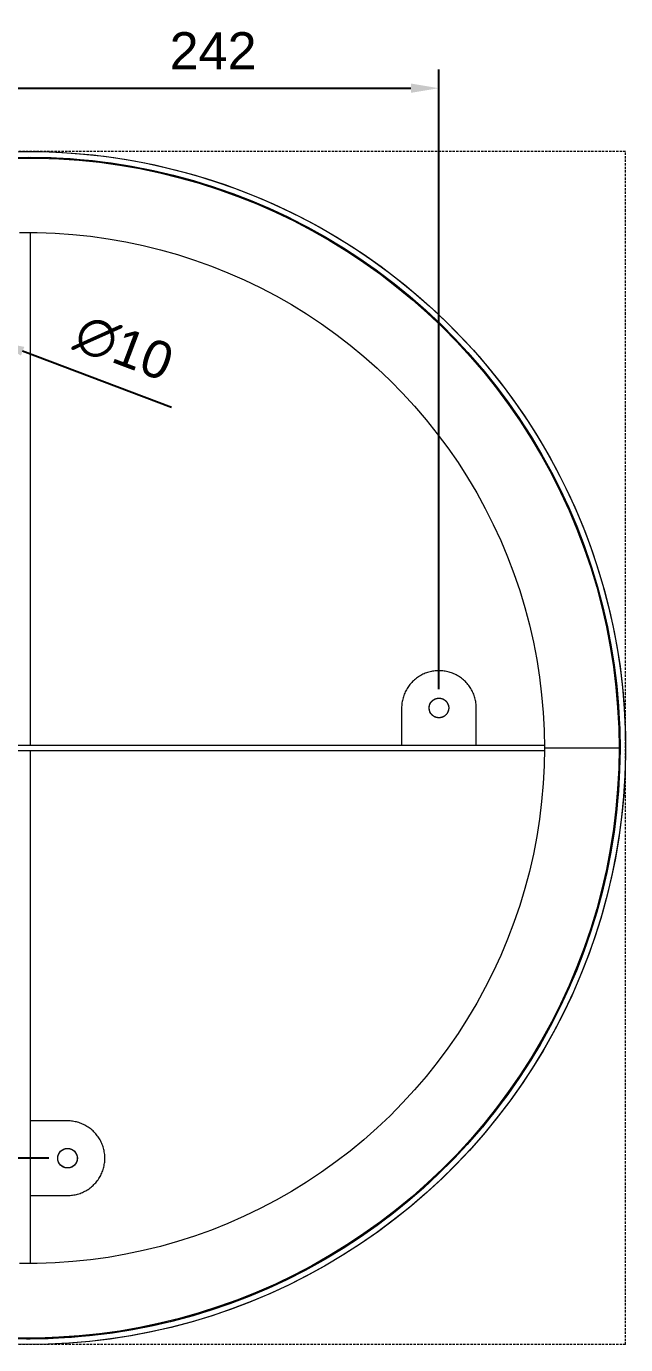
# Model space of a CAD drawing. Header units: millimetres. Extents: x -93 to 2210, y -85 to 1555.
# Drawn here: x 1106 to 1427, y -85 to 622 of the extents above; entities that cross this region are included whole.
import ezdxf

# ---------------------------------------------------------------- set-up
doc = ezdxf.new("R2010")
doc.units = ezdxf.units.MM
doc.linetypes.add('HIDDEN', pattern=[1.905, 1.27, -0.635])
for name, color, linetype, lineweight in [('ZANO_R', 7, 'Continuous', 0), ('ZANO_R_przerywana', 7, 'HIDDEN', 0), ('ZANO_W', 1, 'Continuous', 0)]:
    doc.layers.add(name, color=color, linetype=linetype, lineweight=lineweight)
doc.styles.add('Arial', font='arial.ttf')
doc.styles.get("Standard").update_dxf_attribs({"font": 'ARIALUNI.TTF'})
doc.dimstyles.new('pl i ang', dxfattribs={"dimtxt": 50, "dimasz": 50, "dimexe": 1.25, "dimexo": 0.625, "dimgap": 10, "dimtad": 1, "dimtoh": 1, "dimtxsty": 'Standard', "dimcen": 2.5, "dimclrd": 1, "dimclre": 1, "dimclrt": 1, "dimadec": 0, "dimazin": 0, "dimtfac": 1, "dimtmove": 0, "dimatfit": 3, "dimfxl": 1, "dimarcsym": 1})

# ---------------------------------------------------------------- blocks, each defined once
blk = doc.blocks.new('*D391')
at = {"layer": 'ZANO_W', "color": 1, "lineweight": -2}
for p, q in [((1085.01, 464.73), (1085.01, 598.68)), ((1327.01, 266.24), (1327.01, 598.68)), ((1100.01, 588.68), (1312.01, 588.68))]:
    blk.add_line(p, q, dxfattribs=at)
at = {"layer": 'ZANO_W', "color": 1}
for points in [[(1100.01, 591.18), (1100.01, 586.18), (1085.01, 588.68)], [(1312.01, 586.18), (1312.01, 591.18), (1327.01, 588.68)]]:
    blk.add_solid(points, dxfattribs=at)
at = {"layer": 'ZANO_W', "color": 1, "insert": (1206.01, 608.72), "char_height": 20, "attachment_point": 5, "style": 'Arial'}
blk.add_mtext('242', dxfattribs=at)
blk = doc.blocks.new('*D393')
at = {"layer": 'ZANO_W', "color": 1, "lineweight": -2}
for p, q in [((877.01, 213.24), (733.89, 213.24)), ((743.89, 198.24), (743.89, 29.73)), ((1118.01, 14.73), (733.89, 14.73))]:
    blk.add_line(p, q, dxfattribs=at)
at = {"layer": 'ZANO_W', "color": 1}
for points in [[(746.39, 198.24), (741.39, 198.24), (743.89, 213.24)], [(741.39, 29.73), (746.39, 29.73), (743.89, 14.73)]]:
    blk.add_solid(points, dxfattribs=at)
at = {"layer": 'ZANO_W', "color": 1, "insert": (723.68, 113.98), "char_height": 20, "attachment_point": 5, "rotation": 90, "style": 'Arial'}
blk.add_mtext('199', dxfattribs=at)
blk = doc.blocks.new('*D394')
at = {"layer": 'ZANO_W', "color": 1, "lineweight": -2}
for p, q in [((1066.07, 461.89), (1052.04, 467.19)), ((1080.1, 456.59), (1089.92, 452.88)), ((1183.79, 417.43), (1103.96, 447.58))]:
    blk.add_line(p, q, dxfattribs=at)
at = {"layer": 'ZANO_W', "color": 1}
for points in [[(1065.19, 459.55), (1066.95, 464.23), (1080.1, 456.59)], [(1104.84, 449.92), (1103.07, 445.24), (1089.92, 452.88)]]:
    blk.add_solid(points, dxfattribs=at)
at = {"layer": 'ZANO_W', "color": 1, "insert": (1158.23, 449.29), "char_height": 20, "attachment_point": 5, "rotation": 339.31217, "style": 'Arial'}
blk.add_mtext('∅10', dxfattribs=at)

msp = doc.modelspace()

# ---------------------------------------------------------------- linework, layer by layer
at = {"layer": 'ZANO_R'}
for p, q in [((1096.25, 551.55), (1107.3, 551.73)), ((1097.11, 554.58), (1108.26, 554.73)), ((1097.2, 551.58), (1108.25, 551.73)), ((1103.29, 554.71), (1114.38, 554.65)), ((1105.01, 554.74), (1108.01, 554.74)), ((1107.3, 551.73), (1118.35, 551.53)), ((1108.01, 554.74), (1108.01, 554.73)), ((1108.01, 551.73), (1108.01, 551.23)), ((1108.25, 551.73), (1119.31, 551.49)), ((1108.26, 554.73), (1119.42, 554.49)), ((1114.38, 554.65), (1125.46, 554.2)), ((1119.42, 554.49), (1130.56, 553.86)), ((1125.46, 554.2), (1136.53, 553.37)), ((1130.56, 553.86), (1141.68, 552.85)), ((1136.53, 553.37), (1147.55, 552.15)), ((1141.68, 552.85), (1152.75, 551.45)), ((1147.55, 552.15), (1158.53, 550.56)), ((1101.55, 551.19), (1112.47, 551.19)), ((1112.47, 551.19), (1123.39, 550.81)), ((1118.35, 551.53), (1129.38, 550.94)), ((1119.31, 551.49), (1130.34, 550.87)), ((1123.39, 550.81), (1134.29, 550.05)), ((1129.38, 550.94), (1140.39, 549.97)), ((1130.34, 550.87), (1141.35, 549.87)), ((1134.29, 550.05), (1145.16, 548.93)), ((1140.39, 549.97), (1151.36, 548.62)), ((1141.35, 549.87), (1152.32, 548.48)), ((1145.16, 548.93), (1155.98, 547.42)), ((1151.36, 548.62), (1162.27, 546.88)), ((1152.32, 548.48), (1163.23, 546.71)), ((1152.75, 551.45), (1163.77, 549.66)), ((1155.98, 547.42), (1166.74, 545.54)), ((1158.53, 550.56), (1169.44, 548.58)), ((1162.27, 546.88), (1173.12, 544.76)), ((1163.23, 546.71), (1174.08, 544.56)), ((1163.77, 549.66), (1174.71, 547.49)), ((1166.74, 545.54), (1177.44, 543.3)), ((1169.44, 548.58), (1180.28, 546.23)), ((1173.12, 544.76), (1183.88, 542.27)), ((1174.08, 544.56), (1184.84, 542.03)), ((1174.71, 547.49), (1185.58, 544.94)), ((1180.28, 546.23), (1191.04, 543.5)), ((1185.58, 544.94), (1196.35, 542.01)), ((1177.44, 543.3), (1188.04, 540.68)), ((1183.88, 542.27), (1194.56, 539.4)), ((1184.84, 542.03), (1195.51, 539.13)), ((1188.04, 540.68), (1198.56, 537.7)), ((1191.04, 543.5), (1201.69, 540.41)), ((1194.56, 539.4), (1205.12, 536.17)), ((1195.51, 539.13), (1206.07, 535.86)), ((1196.35, 542.01), (1207.01, 538.71)), ((1198.56, 537.7), (1208.96, 534.36)), ((1201.69, 540.41), (1212.22, 536.94)), ((1207.01, 538.71), (1217.55, 535.03)), ((1205.12, 536.17), (1215.57, 532.56)), ((1206.07, 535.86), (1216.51, 532.22)), ((1208.96, 534.36), (1219.24, 530.67)), ((1212.22, 536.94), (1222.63, 533.11)), ((1215.57, 532.56), (1225.88, 528.6)), ((1216.51, 532.22), (1226.82, 528.22)), ((1217.55, 535.03), (1227.95, 531)), ((1219.24, 530.67), (1229.39, 526.62)), ((1222.63, 533.11), (1232.91, 528.93)), ((1227.95, 531), (1238.21, 526.6)), ((1225.88, 528.6), (1236.05, 524.28)), ((1226.82, 528.22), (1236.98, 523.86)), ((1229.39, 526.62), (1239.39, 522.22)), ((1232.91, 528.93), (1243.03, 524.39)), ((1236.05, 524.28), (1246.07, 519.6)), ((1236.98, 523.86), (1246.98, 519.16)), ((1238.21, 526.6), (1248.31, 521.85)), ((1243.03, 524.39), (1252.98, 519.5)), ((1239.39, 522.22), (1249.23, 517.48)), ((1246.07, 519.6), (1255.91, 514.58)), ((1246.98, 519.16), (1256.81, 514.1)), ((1248.31, 521.85), (1258.23, 516.75)), ((1249.23, 517.48), (1258.91, 512.4)), ((1252.98, 519.5), (1262.77, 514.27)), ((1258.23, 516.75), (1267.97, 511.3)), ((1102.24, 511.19), (1111.78, 511.19)), ((1108.01, 511.23), (1108.01, 236.24)), ((1111.78, 511.19), (1121.32, 510.86)), ((1121.32, 510.86), (1130.84, 510.2)), ((1130.84, 510.2), (1140.34, 509.22)), ((1140.34, 509.22), (1149.79, 507.9)), ((1255.91, 514.58), (1265.57, 509.22)), ((1256.81, 514.1), (1266.47, 508.71)), ((1258.91, 512.4), (1268.4, 506.99)), ((1262.77, 514.27), (1272.36, 508.7)), ((1265.57, 509.22), (1275.05, 503.53)), ((1267.97, 511.3), (1277.52, 505.52)), ((1149.79, 507.9), (1159.19, 506.26)), ((1159.19, 506.26), (1168.54, 504.3)), ((1168.54, 504.3), (1177.8, 502.02)), ((1266.47, 508.71), (1275.92, 502.98)), ((1268.4, 506.99), (1277.7, 501.26)), ((1272.36, 508.7), (1281.76, 502.81)), ((1275.05, 503.53), (1284.31, 497.51)), ((1275.92, 502.98), (1285.17, 496.93)), ((1277.52, 505.52), (1286.86, 499.41)), ((1281.76, 502.81), (1290.94, 496.59)), ((1177.8, 502.02), (1186.99, 499.41)), ((1186.99, 499.41), (1196.07, 496.5)), ((1196.07, 496.5), (1205.06, 493.26)), ((1277.7, 501.26), (1286.8, 495.21)), ((1284.31, 497.51), (1293.36, 491.17)), ((1285.17, 496.93), (1294.21, 490.56)), ((1286.8, 495.21), (1295.68, 488.85)), ((1286.86, 499.41), (1295.98, 492.98)), ((1290.94, 496.59), (1299.91, 490.06)), ((1205.06, 493.26), (1213.92, 489.73)), ((1213.92, 489.73), (1222.66, 485.88)), ((1293.36, 491.17), (1302.19, 484.52)), ((1294.21, 490.56), (1303.01, 483.87)), ((1295.68, 488.85), (1304.34, 482.18)), ((1295.98, 492.98), (1304.87, 486.23)), ((1299.91, 490.06), (1308.64, 483.22)), ((1222.66, 485.88), (1231.26, 481.74)), ((1231.26, 481.74), (1239.71, 477.31)), ((1302.19, 484.52), (1310.78, 477.57)), ((1303.01, 483.87), (1311.58, 476.89)), ((1304.34, 482.18), (1312.77, 475.22)), ((1304.87, 486.23), (1313.52, 479.18)), ((1308.64, 483.22), (1317.13, 476.08)), ((1239.71, 477.31), (1248, 472.58)), ((1310.78, 477.57), (1319.12, 470.32)), ((1311.58, 476.89), (1319.9, 469.61)), ((1312.77, 475.22), (1320.94, 467.98)), ((1313.52, 479.18), (1321.92, 471.83)), ((1317.13, 476.08), (1325.37, 468.65)), ((1248, 472.58), (1256.13, 467.57)), ((1256.13, 467.57), (1264.08, 462.29)), ((1319.12, 470.32), (1327.2, 462.78)), ((1319.9, 469.61), (1327.96, 462.04)), ((1320.94, 467.98), (1328.87, 460.46)), ((1321.92, 471.83), (1330.05, 464.19)), ((1325.37, 468.65), (1333.35, 460.94)), ((1264.08, 462.29), (1271.84, 456.73)), ((1327.2, 462.78), (1335.01, 454.97)), ((1327.96, 462.04), (1335.75, 454.2)), ((1328.87, 460.46), (1336.53, 452.66)), ((1330.05, 464.19), (1337.92, 456.27)), ((1333.35, 460.94), (1341.05, 452.96)), ((1271.84, 456.73), (1279.4, 450.91)), ((1335.01, 454.97), (1342.55, 446.89)), ((1335.75, 454.2), (1343.27, 446.09)), ((1336.53, 452.66), (1343.91, 444.61)), ((1337.92, 456.27), (1345.5, 448.09)), ((1341.05, 452.96), (1348.47, 444.72)), ((1279.4, 450.91), (1286.76, 444.83)), ((1342.55, 446.89), (1349.8, 438.55)), ((1343.27, 446.09), (1350.49, 437.72)), ((1345.5, 448.09), (1352.8, 439.64)), ((1286.76, 444.83), (1293.91, 438.5)), ((1293.91, 438.5), (1300.83, 431.93)), ((1343.91, 444.61), (1351.01, 436.31)), ((1348.47, 444.72), (1355.6, 436.23)), ((1349.8, 438.55), (1356.76, 429.96)), ((1352.8, 439.64), (1359.79, 430.94)), ((1300.83, 431.93), (1307.52, 425.12)), ((1350.49, 437.72), (1357.43, 429.1)), ((1351.01, 436.31), (1357.83, 427.77)), ((1355.6, 436.23), (1362.44, 427.49)), ((1307.52, 425.12), (1313.97, 418.09)), ((1356.76, 429.96), (1363.41, 421.14)), ((1357.43, 429.1), (1364.05, 420.25)), ((1357.83, 427.77), (1364.34, 418.99)), ((1359.79, 430.94), (1366.48, 422.01)), ((1362.44, 427.49), (1368.97, 418.52)), ((1313.97, 418.09), (1320.18, 410.83)), ((1363.41, 421.14), (1369.75, 412.09)), ((1364.05, 420.25), (1370.36, 411.18)), ((1364.34, 418.99), (1370.55, 410)), ((1366.48, 422.01), (1372.86, 412.85)), ((1368.97, 418.52), (1375.18, 409.33)), ((1320.18, 410.83), (1326.13, 403.37)), ((1369.75, 412.09), (1375.77, 402.82)), ((1370.36, 411.18), (1376.36, 401.89)), ((1372.86, 412.85), (1378.91, 403.47)), ((1326.13, 403.37), (1331.82, 395.71)), ((1370.55, 410), (1376.44, 400.8)), ((1375.18, 409.33), (1381.07, 399.93)), ((1378.91, 403.47), (1384.62, 393.89)), ((1375.77, 402.82), (1381.47, 393.35)), ((1376.36, 401.89), (1382.02, 392.39)), ((1376.44, 400.8), (1382.01, 391.4)), ((1381.07, 399.93), (1386.63, 390.33)), ((1331.82, 395.71), (1337.24, 387.85)), ((1381.47, 393.35), (1386.83, 383.69)), ((1382.01, 391.4), (1387.25, 381.82)), ((1382.02, 392.39), (1387.35, 382.71)), ((1384.62, 393.89), (1390, 384.11)), ((1386.63, 390.33), (1391.85, 380.55)), ((1337.24, 387.85), (1342.39, 379.81)), ((1386.83, 383.69), (1391.85, 373.85)), ((1387.35, 382.71), (1392.34, 372.84)), ((1390, 384.11), (1395.04, 374.15)), ((1342.39, 379.81), (1347.26, 371.6)), ((1387.25, 381.82), (1392.16, 372.06)), ((1391.85, 380.55), (1396.74, 370.59)), ((1347.26, 371.6), (1351.84, 363.23)), ((1391.85, 373.85), (1396.53, 363.84)), ((1392.16, 372.06), (1396.73, 362.13)), ((1392.34, 372.84), (1396.98, 362.81)), ((1395.04, 374.15), (1399.73, 364.02)), ((1396.74, 370.59), (1401.27, 360.47)), ((1351.84, 363.23), (1356.13, 354.7)), ((1396.53, 363.84), (1400.85, 353.67)), ((1396.73, 362.13), (1400.96, 352.06)), ((1396.98, 362.81), (1401.27, 352.62)), ((1399.73, 364.02), (1404.06, 353.73)), ((1356.13, 354.7), (1360.12, 346.03)), ((1400.85, 353.67), (1404.82, 343.35)), ((1401.27, 360.47), (1405.45, 350.19)), ((1404.06, 353.73), (1408.03, 343.3)), ((1400.96, 352.06), (1404.83, 341.84)), ((1401.27, 352.62), (1405.2, 342.29)), ((1405.45, 350.19), (1409.27, 339.78)), ((1360.12, 346.03), (1363.81, 337.23)), ((1404.82, 343.35), (1408.42, 332.91)), ((1404.83, 341.84), (1408.35, 331.5)), ((1405.2, 342.29), (1408.77, 331.82)), ((1408.03, 343.3), (1411.63, 332.74)), ((1409.27, 339.78), (1412.73, 329.24)), ((1363.81, 337.23), (1367.19, 328.3)), ((1408.42, 332.91), (1411.66, 322.34)), ((1411.63, 332.74), (1414.86, 322.06)), ((1367.19, 328.3), (1370.27, 319.27)), ((1408.35, 331.5), (1411.51, 321.04)), ((1408.77, 331.82), (1411.98, 321.24)), ((1412.73, 329.24), (1415.83, 318.59)), ((1370.27, 319.27), (1373.03, 310.13)), ((1411.51, 321.04), (1414.31, 310.48)), ((1411.66, 322.34), (1414.53, 311.67)), ((1411.98, 321.24), (1414.81, 310.55)), ((1414.86, 322.06), (1417.72, 311.27)), ((1415.83, 318.59), (1418.55, 307.83)), ((1414.53, 311.67), (1417.02, 300.9)), ((1417.72, 311.27), (1420.2, 300.39)), ((1373.03, 310.13), (1375.47, 300.9)), ((1414.31, 310.48), (1416.74, 299.82)), ((1414.81, 310.55), (1417.26, 299.77)), ((1418.55, 307.83), (1420.89, 296.99)), ((1375.47, 300.9), (1377.6, 291.6)), ((1416.74, 299.82), (1418.8, 289.09)), ((1417.02, 300.9), (1419.14, 290.06)), ((1417.26, 299.77), (1419.34, 288.92)), ((1420.2, 300.39), (1422.3, 289.43)), ((1420.89, 296.99), (1422.86, 286.08)), ((1377.6, 291.6), (1379.4, 282.22)), ((1419.14, 290.06), (1420.88, 279.15)), ((1418.8, 289.09), (1420.5, 278.3)), ((1419.34, 288.92), (1421.04, 277.99)), ((1422.3, 289.43), (1424.01, 278.4)), ((1422.86, 286.08), (1424.45, 275.1)), ((1322.94, 275.82), (1322.27, 275.67)), ((1323.61, 275.95), (1322.94, 275.82)), ((1324.28, 276.05), (1323.61, 275.95)), ((1324.96, 276.13), (1324.28, 276.05)), ((1325.64, 276.19), (1324.96, 276.13)), ((1326.33, 276.22), (1325.64, 276.19)), ((1327.01, 276.24), (1326.33, 276.22)), ((1327.69, 276.22), (1327.01, 276.24)), ((1328.37, 276.19), (1327.69, 276.22)), ((1329.05, 276.13), (1328.37, 276.19)), ((1329.73, 276.05), (1329.05, 276.13)), ((1330.41, 275.95), (1329.73, 276.05)), ((1331.08, 275.82), (1330.41, 275.95)), ((1331.74, 275.67), (1331.08, 275.82)), ((1379.4, 282.22), (1380.88, 272.79)), ((1420.5, 278.3), (1421.81, 267.45)), ((1420.88, 279.15), (1422.24, 268.18)), ((1421.04, 277.99), (1422.36, 267.02)), ((1424.01, 278.4), (1425.34, 267.32)), ((1311.49, 268.86), (1311.07, 268.32)), ((1311.93, 269.38), (1311.49, 268.86)), ((1312.39, 269.89), (1311.93, 269.38)), ((1312.87, 270.38), (1312.39, 269.89)), ((1313.36, 270.85), (1312.87, 270.38)), ((1313.86, 271.31), (1313.36, 270.85)), ((1314.39, 271.75), (1313.86, 271.31)), ((1314.92, 272.17), (1314.39, 271.75)), ((1315.47, 272.58), (1314.92, 272.17)), ((1316.04, 272.96), (1315.47, 272.58)), ((1316.62, 273.32), (1316.04, 272.96)), ((1317.21, 273.67), (1316.62, 273.32)), ((1317.81, 273.99), (1317.21, 273.67)), ((1318.42, 274.3), (1317.81, 273.99)), ((1319.04, 274.58), (1318.42, 274.3)), ((1319.67, 274.84), (1319.04, 274.58)), ((1320.31, 275.08), (1319.67, 274.84)), ((1320.96, 275.3), (1320.31, 275.08)), ((1321.61, 275.49), (1320.96, 275.3)), ((1322.27, 275.67), (1321.61, 275.49)), ((1332.4, 275.49), (1331.74, 275.67)), ((1333.06, 275.3), (1332.4, 275.49)), ((1333.71, 275.08), (1333.06, 275.3)), ((1334.35, 274.84), (1333.71, 275.08)), ((1334.98, 274.58), (1334.35, 274.84)), ((1335.6, 274.3), (1334.98, 274.58)), ((1336.21, 273.99), (1335.6, 274.3)), ((1336.81, 273.67), (1336.21, 273.99)), ((1337.4, 273.32), (1336.81, 273.67)), ((1337.98, 272.96), (1337.4, 273.32)), ((1338.54, 272.58), (1337.98, 272.96)), ((1339.09, 272.17), (1338.54, 272.58)), ((1339.63, 271.75), (1339.09, 272.17)), ((1340.15, 271.31), (1339.63, 271.75)), ((1340.66, 270.85), (1340.15, 271.31)), ((1341.15, 270.38), (1340.66, 270.85)), ((1341.62, 269.89), (1341.15, 270.38)), ((1342.08, 269.38), (1341.62, 269.89)), ((1342.52, 268.86), (1342.08, 269.38)), ((1342.94, 268.32), (1342.52, 268.86)), ((1380.88, 272.79), (1382.03, 263.32)), ((1424.45, 275.1), (1425.66, 264.07)), ((1307.75, 261.63), (1307.58, 260.97)), ((1307.95, 262.29), (1307.75, 261.63)), ((1308.16, 262.93), (1307.95, 262.29)), ((1308.4, 263.57), (1308.16, 262.93)), ((1308.66, 264.2), (1308.4, 263.57)), ((1308.95, 264.83), (1308.66, 264.2)), ((1309.25, 265.44), (1308.95, 264.83)), ((1309.57, 266.04), (1309.25, 265.44)), ((1309.92, 266.63), (1309.57, 266.04)), ((1310.28, 267.21), (1309.92, 266.63)), ((1310.67, 267.77), (1310.28, 267.21)), ((1311.07, 268.32), (1310.67, 267.77)), ((1343.35, 267.77), (1342.94, 268.32)), ((1343.73, 267.21), (1343.35, 267.77)), ((1344.1, 266.63), (1343.73, 267.21)), ((1344.44, 266.04), (1344.1, 266.63)), ((1344.77, 265.44), (1344.44, 266.04)), ((1345.07, 264.83), (1344.77, 265.44)), ((1345.35, 264.2), (1345.07, 264.83)), ((1345.61, 263.57), (1345.35, 264.2)), ((1345.85, 262.93), (1345.61, 263.57)), ((1346.07, 262.29), (1345.85, 262.93)), ((1346.27, 261.63), (1346.07, 262.29)), ((1346.44, 260.97), (1346.27, 261.63)), ((1382.03, 263.32), (1382.85, 253.81)), ((1421.81, 267.45), (1422.75, 256.57)), ((1422.24, 268.18), (1423.21, 257.17)), ((1422.36, 267.02), (1423.29, 256)), ((1425.34, 267.32), (1426.29, 256.2)), ((1425.66, 264.07), (1426.49, 253.01)), ((1307.02, 256.92), (1307.01, 256.24)), ((1307.01, 256.24), (1307.01, 236.24)), ((1307.05, 257.6), (1307.02, 256.92)), ((1307.11, 258.28), (1307.05, 257.6)), ((1307.19, 258.96), (1307.11, 258.28)), ((1307.3, 259.63), (1307.19, 258.96)), ((1307.43, 260.31), (1307.3, 259.63)), ((1307.58, 260.97), (1307.43, 260.31)), ((1321.76, 256.42), (1321.77, 256.6)), ((1321.76, 256.24), (1321.76, 256.42)), ((1321.76, 256.05), (1321.76, 256.24)), ((1321.77, 255.87), (1321.76, 256.05)), ((1321.77, 256.6), (1321.79, 256.78)), ((1321.79, 255.69), (1321.77, 255.87)), ((1321.79, 256.78), (1321.81, 256.96)), ((1321.81, 255.51), (1321.79, 255.69)), ((1321.81, 256.96), (1321.84, 257.14)), ((1321.84, 255.33), (1321.81, 255.51)), ((1321.84, 257.14), (1321.87, 257.32)), ((1321.87, 255.16), (1321.84, 255.33)), ((1321.87, 257.32), (1321.91, 257.49)), ((1321.91, 254.98), (1321.87, 255.16)), ((1321.91, 257.49), (1321.96, 257.67)), ((1321.96, 254.8), (1321.91, 254.98)), ((1321.96, 257.67), (1322.01, 257.84)), ((1322.01, 254.63), (1321.96, 254.8)), ((1322.01, 257.84), (1322.07, 258.01)), ((1322.07, 254.46), (1322.01, 254.63)), ((1322.07, 258.01), (1322.13, 258.18)), ((1322.13, 258.18), (1322.2, 258.35)), ((1322.2, 258.35), (1322.28, 258.51)), ((1322.28, 258.51), (1322.36, 258.68)), ((1322.36, 258.68), (1322.45, 258.83)), ((1322.45, 258.83), (1322.54, 258.99)), ((1322.54, 258.99), (1322.64, 259.14)), ((1322.64, 259.14), (1322.74, 259.29)), ((1322.74, 259.29), (1322.85, 259.44)), ((1322.85, 259.44), (1322.96, 259.58)), ((1322.96, 259.58), (1323.08, 259.72)), ((1323.08, 259.72), (1323.2, 259.85)), ((1323.2, 259.85), (1323.33, 259.98)), ((1323.33, 259.98), (1323.46, 260.1)), ((1323.46, 260.1), (1323.6, 260.23)), ((1323.6, 260.23), (1323.73, 260.34)), ((1323.73, 260.34), (1323.88, 260.45)), ((1323.88, 260.45), (1324.03, 260.56)), ((1324.03, 260.56), (1324.18, 260.66)), ((1324.18, 260.66), (1324.33, 260.75)), ((1324.33, 260.75), (1324.49, 260.84)), ((1324.49, 260.84), (1324.65, 260.93)), ((1324.65, 260.93), (1324.81, 261)), ((1324.81, 261), (1324.98, 261.08)), ((1324.98, 261.08), (1325.15, 261.14)), ((1325.15, 261.14), (1325.32, 261.21)), ((1325.32, 261.21), (1325.49, 261.26)), ((1325.49, 261.26), (1325.66, 261.31)), ((1325.66, 261.31), (1325.84, 261.35)), ((1325.84, 261.35), (1326.02, 261.39)), ((1326.02, 261.39), (1326.2, 261.42)), ((1326.2, 261.42), (1326.38, 261.45)), ((1326.38, 261.45), (1326.56, 261.47)), ((1326.56, 261.47), (1326.74, 261.48)), ((1326.74, 261.48), (1326.92, 261.49)), ((1326.92, 261.49), (1327.1, 261.49)), ((1327.1, 261.49), (1327.28, 261.48)), ((1327.28, 261.48), (1327.46, 261.47)), ((1327.46, 261.47), (1327.64, 261.45)), ((1327.64, 261.45), (1327.82, 261.42)), ((1327.82, 261.42), (1328, 261.39)), ((1328, 261.39), (1328.18, 261.35)), ((1328.18, 261.35), (1328.35, 261.31)), ((1328.35, 261.31), (1328.53, 261.26)), ((1328.53, 261.26), (1328.7, 261.21)), ((1328.7, 261.21), (1328.87, 261.14)), ((1328.87, 261.14), (1329.04, 261.08)), ((1329.04, 261.08), (1329.2, 261)), ((1329.2, 261), (1329.37, 260.93)), ((1329.37, 260.93), (1329.53, 260.84)), ((1329.53, 260.84), (1329.69, 260.75)), ((1329.69, 260.75), (1329.84, 260.66)), ((1329.84, 260.66), (1329.99, 260.56)), ((1329.99, 260.56), (1330.14, 260.45)), ((1330.14, 260.45), (1330.28, 260.34)), ((1330.28, 260.34), (1330.42, 260.23)), ((1330.42, 260.23), (1330.56, 260.1)), ((1330.56, 260.1), (1330.69, 259.98)), ((1330.69, 259.98), (1330.82, 259.85)), ((1330.82, 259.85), (1330.94, 259.72)), ((1330.94, 259.72), (1331.06, 259.58)), ((1331.06, 259.58), (1331.17, 259.44)), ((1331.17, 259.44), (1331.28, 259.29)), ((1331.28, 259.29), (1331.38, 259.14)), ((1331.38, 259.14), (1331.48, 258.99)), ((1331.48, 258.99), (1331.57, 258.83)), ((1331.57, 258.83), (1331.66, 258.68)), ((1331.66, 258.68), (1331.74, 258.51)), ((1331.74, 258.51), (1331.81, 258.35)), ((1331.81, 258.35), (1331.88, 258.18)), ((1331.88, 258.18), (1331.95, 258.01)), ((1331.95, 258.01), (1332.01, 257.84)), ((1332.01, 254.63), (1331.95, 254.46)), ((1332.01, 257.84), (1332.06, 257.67)), ((1332.06, 254.8), (1332.01, 254.63)), ((1332.06, 257.67), (1332.11, 257.49)), ((1332.11, 254.98), (1332.06, 254.8)), ((1332.11, 257.49), (1332.15, 257.32)), ((1332.15, 255.16), (1332.11, 254.98)), ((1332.15, 257.32), (1332.18, 257.14)), ((1332.18, 255.33), (1332.15, 255.16)), ((1332.18, 257.14), (1332.21, 256.96)), ((1332.21, 255.51), (1332.18, 255.33)), ((1332.21, 256.96), (1332.23, 256.78)), ((1332.23, 255.69), (1332.21, 255.51)), ((1332.23, 256.78), (1332.25, 256.6)), ((1332.25, 255.87), (1332.23, 255.69)), ((1332.25, 256.6), (1332.25, 256.42)), ((1332.25, 256.42), (1332.26, 256.24)), ((1332.26, 256.24), (1332.25, 256.05)), ((1332.25, 256.05), (1332.25, 255.87)), ((1346.59, 260.31), (1346.44, 260.97)), ((1346.72, 259.63), (1346.59, 260.31)), ((1346.82, 258.96), (1346.72, 259.63)), ((1346.9, 258.28), (1346.82, 258.96)), ((1346.96, 257.6), (1346.9, 258.28)), ((1347, 256.92), (1346.96, 257.6)), ((1347.01, 256.24), (1347, 256.92)), ((1347.01, 236.24), (1347.01, 256.24)), ((1422.75, 256.57), (1423.32, 245.66)), ((1423.21, 257.17), (1423.8, 246.14)), ((1423.29, 256), (1423.84, 244.96)), ((1426.29, 256.2), (1426.84, 245.05)), ((1322.13, 254.29), (1322.07, 254.46)), ((1322.2, 254.12), (1322.13, 254.29)), ((1322.28, 253.96), (1322.2, 254.12)), ((1322.36, 253.8), (1322.28, 253.96)), ((1322.45, 253.64), (1322.36, 253.8)), ((1322.54, 253.48), (1322.45, 253.64)), ((1322.64, 253.33), (1322.54, 253.48)), ((1322.74, 253.18), (1322.64, 253.33)), ((1322.85, 253.03), (1322.74, 253.18)), ((1322.96, 252.89), (1322.85, 253.03)), ((1323.08, 252.75), (1322.96, 252.89)), ((1323.2, 252.62), (1323.08, 252.75)), ((1323.33, 252.49), (1323.2, 252.62)), ((1323.46, 252.37), (1323.33, 252.49)), ((1323.6, 252.25), (1323.46, 252.37)), ((1323.73, 252.13), (1323.6, 252.25)), ((1323.88, 252.02), (1323.73, 252.13)), ((1324.03, 251.92), (1323.88, 252.02)), ((1324.18, 251.81), (1324.03, 251.92)), ((1324.33, 251.72), (1324.18, 251.81)), ((1324.49, 251.63), (1324.33, 251.72)), ((1324.65, 251.55), (1324.49, 251.63)), ((1324.81, 251.47), (1324.65, 251.55)), ((1324.98, 251.39), (1324.81, 251.47)), ((1325.15, 251.33), (1324.98, 251.39)), ((1325.32, 251.27), (1325.15, 251.33)), ((1325.49, 251.21), (1325.32, 251.27)), ((1325.66, 251.16), (1325.49, 251.21)), ((1325.84, 251.12), (1325.66, 251.16)), ((1326.02, 251.08), (1325.84, 251.12)), ((1326.2, 251.05), (1326.02, 251.08)), ((1326.38, 251.02), (1326.2, 251.05)), ((1326.56, 251.01), (1326.38, 251.02)), ((1326.74, 250.99), (1326.56, 251.01)), ((1326.92, 250.99), (1326.74, 250.99)), ((1327.1, 250.99), (1326.92, 250.99)), ((1327.28, 250.99), (1327.1, 250.99)), ((1327.46, 251.01), (1327.28, 250.99)), ((1327.64, 251.02), (1327.46, 251.01)), ((1327.82, 251.05), (1327.64, 251.02)), ((1328, 251.08), (1327.82, 251.05)), ((1328.18, 251.12), (1328, 251.08)), ((1328.35, 251.16), (1328.18, 251.12)), ((1328.53, 251.21), (1328.35, 251.16)), ((1328.7, 251.27), (1328.53, 251.21)), ((1328.87, 251.33), (1328.7, 251.27)), ((1329.04, 251.39), (1328.87, 251.33)), ((1329.2, 251.47), (1329.04, 251.39)), ((1329.37, 251.55), (1329.2, 251.47)), ((1329.53, 251.63), (1329.37, 251.55)), ((1329.69, 251.72), (1329.53, 251.63)), ((1329.84, 251.81), (1329.69, 251.72)), ((1329.99, 251.92), (1329.84, 251.81)), ((1330.14, 252.02), (1329.99, 251.92)), ((1330.28, 252.13), (1330.14, 252.02)), ((1330.42, 252.25), (1330.28, 252.13)), ((1330.56, 252.37), (1330.42, 252.25)), ((1330.69, 252.49), (1330.56, 252.37)), ((1330.82, 252.62), (1330.69, 252.49)), ((1330.94, 252.75), (1330.82, 252.62)), ((1331.06, 252.89), (1330.94, 252.75)), ((1331.17, 253.03), (1331.06, 252.89)), ((1331.28, 253.18), (1331.17, 253.03)), ((1331.38, 253.33), (1331.28, 253.18)), ((1331.48, 253.48), (1331.38, 253.33)), ((1331.57, 253.64), (1331.48, 253.48)), ((1331.66, 253.8), (1331.57, 253.64)), ((1331.74, 253.96), (1331.66, 253.8)), ((1331.81, 254.12), (1331.74, 253.96)), ((1331.88, 254.29), (1331.81, 254.12)), ((1331.95, 254.46), (1331.88, 254.29)), ((1382.85, 253.81), (1383.34, 244.28)), ((1426.49, 253.01), (1426.93, 241.93)), ((1383.34, 244.28), (1383.51, 234.73)), ((1423.32, 245.66), (1423.51, 234.73)), ((1423.8, 246.14), (1424.01, 235.09)), ((1423.84, 244.96), (1424.01, 233.9)), ((1426.84, 245.05), (1427.01, 233.9)), ((1426.93, 241.93), (1426.98, 230.84)), ((830.51, 236.24), (1383.5, 236.24)), ((1383.51, 234.73), (1383.34, 225.19)), ((1423.51, 234.73), (1383.51, 234.73)), ((1423.51, 234.73), (1423.32, 223.81)), ((1423.5, 236.24), (1424, 236.24)), ((1424.01, 233.9), (1423.79, 222.85)), ((1424.01, 235.09), (1423.83, 224.04)), ((1427.01, 233.9), (1426.78, 222.74)), ((1427, 236.24), (1427.01, 236.24)), ((1427.01, 236.24), (1427.01, 233.24)), ((1383.5, 233.24), (830.51, 233.24)), ((1108.01, 233.24), (1108.01, -41.77)), ((1424, 233.24), (1423.5, 233.24)), ((1426.98, 230.84), (1426.66, 219.75)), ((1427.01, 233.24), (1427, 233.24)), ((1383.34, 225.19), (1382.85, 215.66)), ((1423.32, 223.81), (1422.75, 212.9)), ((1423.79, 222.85), (1423.18, 211.81)), ((1423.83, 224.04), (1423.26, 213)), ((1426.66, 219.75), (1425.95, 208.68)), ((1426.78, 222.74), (1426.17, 211.59)), ((1382.85, 215.66), (1382.03, 206.15)), ((1422.75, 212.9), (1421.81, 202.01)), ((1423.26, 213), (1422.31, 201.99)), ((1382.03, 206.15), (1380.88, 196.67)), ((1423.18, 211.81), (1422.19, 200.8)), ((1425.95, 208.68), (1424.85, 197.64)), ((1426.17, 211.59), (1425.17, 200.48)), ((1421.81, 202.01), (1420.5, 191.17)), ((1422.19, 200.8), (1420.81, 189.83)), ((1422.31, 201.99), (1420.98, 191.02)), ((1425.17, 200.48), (1423.78, 189.41)), ((1380.88, 196.67), (1379.4, 187.24)), ((1420.5, 191.17), (1418.8, 180.37)), ((1420.98, 191.02), (1419.27, 180.11)), ((1424.85, 197.64), (1423.37, 186.65)), ((1379.4, 187.24), (1377.6, 177.87)), ((1420.81, 189.83), (1419.06, 178.91)), ((1423.37, 186.65), (1421.52, 175.71)), ((1423.78, 189.41), (1422.01, 178.39)), ((1377.6, 177.87), (1375.47, 168.56)), ((1418.8, 180.37), (1416.74, 169.64)), ((1419.06, 178.91), (1416.92, 168.07)), ((1419.27, 180.11), (1417.17, 169.26)), ((1422.01, 178.39), (1419.85, 167.44)), ((1421.52, 175.71), (1419.28, 164.85)), ((1375.47, 168.56), (1373.03, 159.34)), ((1416.74, 169.64), (1414.31, 158.99)), ((1416.92, 168.07), (1414.41, 157.3)), ((1417.17, 169.26), (1414.7, 158.49)), ((1419.28, 164.85), (1416.67, 154.07)), ((1419.85, 167.44), (1417.31, 156.57)), ((1373.03, 159.34), (1370.27, 150.2)), ((1414.31, 158.99), (1411.51, 148.43)), ((1414.41, 157.3), (1411.52, 146.63)), ((1414.7, 158.49), (1411.86, 147.81)), ((1417.31, 156.57), (1414.4, 145.8)), ((1370.27, 150.2), (1367.19, 141.16)), ((1416.67, 154.07), (1413.69, 143.38)), ((1411.52, 146.63), (1408.26, 136.06)), ((1411.51, 148.43), (1408.35, 137.97)), ((1411.86, 147.81), (1408.64, 137.24)), ((1413.69, 143.38), (1410.34, 132.81)), ((1414.4, 145.8), (1411.11, 135.13)), ((1367.19, 141.16), (1363.81, 132.24)), ((1408.26, 136.06), (1404.64, 125.62)), ((1408.35, 137.97), (1404.83, 127.63)), ((1408.64, 137.24), (1405.06, 126.78)), ((1411.11, 135.13), (1407.45, 124.59)), ((1363.81, 132.24), (1360.12, 123.43)), ((1404.83, 127.63), (1400.96, 117.41)), ((1410.34, 132.81), (1406.63, 122.36)), ((1360.12, 123.43), (1356.13, 114.76)), ((1404.64, 125.62), (1400.65, 115.31)), ((1405.06, 126.78), (1401.12, 116.46)), ((1406.63, 122.36), (1402.55, 112.04)), ((1407.45, 124.59), (1403.43, 114.18)), ((1356.13, 114.76), (1351.84, 106.24)), ((1400.65, 115.31), (1396.31, 105.14)), ((1400.96, 117.41), (1396.73, 107.33)), ((1401.12, 116.46), (1396.82, 106.28)), ((1403.43, 114.18), (1399.05, 103.91)), ((1351.84, 106.24), (1347.26, 97.86)), ((1396.73, 107.33), (1392.16, 97.41)), ((1396.82, 106.28), (1392.16, 96.26)), ((1402.55, 112.04), (1398.12, 101.87)), ((1396.31, 105.14), (1391.61, 95.13)), ((1398.12, 101.87), (1393.34, 91.86)), ((1399.05, 103.91), (1394.31, 93.81)), ((1347.26, 97.86), (1342.39, 89.65)), ((1391.61, 95.13), (1386.57, 85.29)), ((1392.16, 96.26), (1387.16, 86.4)), ((1392.16, 97.41), (1387.25, 87.65)), ((1394.31, 93.81), (1389.22, 83.88)), ((1342.39, 89.65), (1337.24, 81.61)), ((1386.57, 85.29), (1381.19, 75.63)), ((1387.16, 86.4), (1381.82, 76.73)), ((1387.25, 87.65), (1382.01, 78.06)), ((1393.34, 91.86), (1388.22, 82.02)), ((1337.24, 81.61), (1331.82, 73.76)), ((1382.01, 78.06), (1376.44, 68.66)), ((1388.22, 82.02), (1382.76, 72.37)), ((1389.22, 83.88), (1383.79, 74.13)), ((1331.82, 73.76), (1326.13, 66.1)), ((1381.19, 75.63), (1375.48, 66.17)), ((1381.82, 76.73), (1376.15, 67.25)), ((1382.76, 72.37), (1376.96, 62.91)), ((1383.79, 74.13), (1378.02, 64.58)), ((1326.13, 66.1), (1320.18, 58.63)), ((1375.48, 66.17), (1369.44, 56.91)), ((1376.15, 67.25), (1370.15, 57.97)), ((1376.44, 68.66), (1370.55, 59.46)), ((1378.02, 64.58), (1371.92, 55.23)), ((1320.18, 58.63), (1313.97, 51.38)), ((1369.44, 56.91), (1363.08, 47.87)), ((1370.15, 57.97), (1363.83, 48.9)), ((1370.55, 59.46), (1364.34, 50.47)), ((1376.96, 62.91), (1370.85, 53.66)), ((1313.97, 51.38), (1307.52, 44.35)), ((1364.34, 50.47), (1357.83, 41.7)), ((1370.85, 53.66), (1364.41, 44.62)), ((1371.92, 55.23), (1365.5, 46.1)), ((1307.52, 44.35), (1300.83, 37.54)), ((1363.08, 47.87), (1356.4, 39.05)), ((1363.83, 48.9), (1357.19, 40.06)), ((1364.41, 44.62), (1357.67, 35.81)), ((1365.5, 46.1), (1358.76, 37.2)), ((1300.83, 37.54), (1293.91, 30.97)), ((1356.4, 39.05), (1349.43, 30.48)), ((1357.19, 40.06), (1350.26, 31.46)), ((1357.67, 35.81), (1350.62, 27.25)), ((1357.83, 41.7), (1351.01, 33.16)), ((1358.76, 37.2), (1351.72, 28.54)), ((1128.01, 34.73), (1108.01, 34.73)), ((1128.69, 34.72), (1128.01, 34.73)), ((1129.38, 34.69), (1128.69, 34.72)), ((1130.06, 34.63), (1129.38, 34.69)), ((1130.73, 34.55), (1130.06, 34.63)), ((1131.41, 34.44), (1130.73, 34.55)), ((1132.08, 34.31), (1131.41, 34.44)), ((1132.75, 34.16), (1132.08, 34.31)), ((1133.41, 33.99), (1132.75, 34.16)), ((1134.06, 33.8), (1133.41, 33.99)), ((1134.71, 33.58), (1134.06, 33.8)), ((1135.35, 33.34), (1134.71, 33.58)), ((1135.98, 33.08), (1135.35, 33.34)), ((1136.6, 32.79), (1135.98, 33.08)), ((1137.21, 32.49), (1136.6, 32.79)), ((1137.81, 32.17), (1137.21, 32.49)), ((1138.4, 31.82), (1137.81, 32.17)), ((1138.98, 31.46), (1138.4, 31.82)), ((1139.55, 31.07), (1138.98, 31.46)), ((1140.1, 30.67), (1139.55, 31.07)), ((1140.63, 30.25), (1140.1, 30.67)), ((1141.16, 29.81), (1140.63, 30.25)), ((1141.66, 29.35), (1141.16, 29.81)), ((1142.15, 28.88), (1141.66, 29.35)), ((1142.63, 28.38), (1142.15, 28.88)), ((1143.09, 27.88), (1142.63, 28.38)), ((1293.91, 30.97), (1286.76, 24.64)), ((1349.43, 30.48), (1342.16, 22.15)), ((1350.26, 31.46), (1343.02, 23.11)), ((1351.01, 33.16), (1343.91, 24.85)), ((1351.72, 28.54), (1344.38, 20.13)), ((1143.53, 27.35), (1143.09, 27.88)), ((1143.95, 26.82), (1143.53, 27.35)), ((1144.35, 26.27), (1143.95, 26.82)), ((1144.74, 25.7), (1144.35, 26.27)), ((1145.1, 25.12), (1144.74, 25.7)), ((1145.44, 24.54), (1145.1, 25.12)), ((1145.77, 23.93), (1145.44, 24.54)), ((1146.07, 23.32), (1145.77, 23.93)), ((1146.36, 22.7), (1146.07, 23.32)), ((1146.62, 22.07), (1146.36, 22.7)), ((1146.86, 21.43), (1146.62, 22.07)), ((1147.07, 20.78), (1146.86, 21.43)), ((1286.76, 24.64), (1279.4, 18.56)), ((1342.16, 22.15), (1334.6, 14.08)), ((1343.02, 23.11), (1335.51, 15.01)), ((1343.91, 24.85), (1336.53, 16.8)), ((1350.62, 27.25), (1343.29, 18.93)), ((1122.76, 14.82), (1122.77, 15)), ((1122.76, 14.64), (1122.76, 14.82)), ((1122.77, 14.46), (1122.76, 14.64)), ((1122.77, 15), (1122.78, 15.19)), ((1122.78, 14.28), (1122.77, 14.46)), ((1122.78, 15.19), (1122.8, 15.37)), ((1122.8, 14.1), (1122.78, 14.28)), ((1122.8, 15.37), (1122.82, 15.55)), ((1122.82, 15.55), (1122.86, 15.72)), ((1122.86, 15.72), (1122.89, 15.9)), ((1122.89, 15.9), (1122.94, 16.08)), ((1122.94, 16.08), (1122.99, 16.25)), ((1122.99, 16.25), (1123.04, 16.42)), ((1123.04, 16.42), (1123.1, 16.59)), ((1123.1, 16.59), (1123.17, 16.76)), ((1123.17, 16.76), (1123.24, 16.93)), ((1123.24, 16.93), (1123.32, 17.09)), ((1123.32, 17.09), (1123.41, 17.25)), ((1123.41, 17.25), (1123.5, 17.41)), ((1123.5, 17.41), (1123.59, 17.56)), ((1123.59, 17.56), (1123.69, 17.72)), ((1123.69, 17.72), (1123.8, 17.86)), ((1123.8, 17.86), (1123.91, 18.01)), ((1123.91, 18.01), (1124.02, 18.15)), ((1124.02, 18.15), (1124.14, 18.28)), ((1124.14, 18.28), (1124.27, 18.41)), ((1124.27, 18.41), (1124.4, 18.54)), ((1124.4, 18.54), (1124.53, 18.66)), ((1124.53, 18.66), (1124.67, 18.78)), ((1124.67, 18.78), (1124.81, 18.89)), ((1124.81, 18.89), (1124.96, 19)), ((1124.96, 19), (1125.1, 19.1)), ((1125.1, 19.1), (1125.26, 19.2)), ((1125.26, 19.2), (1125.41, 19.29)), ((1125.41, 19.29), (1125.57, 19.38)), ((1125.57, 19.38), (1125.73, 19.46)), ((1125.73, 19.46), (1125.9, 19.54)), ((1125.9, 19.54), (1126.07, 19.61)), ((1126.07, 19.61), (1126.23, 19.67)), ((1126.23, 19.67), (1126.41, 19.73)), ((1126.41, 19.73), (1126.58, 19.78)), ((1126.58, 19.78), (1126.76, 19.83)), ((1126.76, 19.83), (1126.93, 19.87)), ((1126.93, 19.87), (1127.11, 19.9)), ((1127.11, 19.9), (1127.29, 19.93)), ((1127.29, 19.93), (1127.47, 19.95)), ((1127.47, 19.95), (1127.65, 19.97)), ((1127.65, 19.97), (1127.83, 19.98)), ((1127.83, 19.98), (1128.01, 19.98)), ((1128.01, 19.98), (1128.19, 19.98)), ((1128.19, 19.98), (1128.37, 19.97)), ((1128.37, 19.97), (1128.55, 19.95)), ((1128.55, 19.95), (1128.73, 19.93)), ((1128.73, 19.93), (1128.91, 19.9)), ((1128.91, 19.9), (1129.09, 19.87)), ((1129.09, 19.87), (1129.27, 19.83)), ((1129.27, 19.83), (1129.44, 19.78)), ((1129.44, 19.78), (1129.62, 19.73)), ((1129.62, 19.73), (1129.79, 19.67)), ((1129.79, 19.67), (1129.96, 19.61)), ((1129.96, 19.61), (1130.12, 19.54)), ((1130.12, 19.54), (1130.29, 19.46)), ((1130.29, 19.46), (1130.45, 19.38)), ((1130.45, 19.38), (1130.61, 19.29)), ((1130.61, 19.29), (1130.77, 19.2)), ((1130.77, 19.2), (1130.92, 19.1)), ((1130.92, 19.1), (1131.07, 19)), ((1131.07, 19), (1131.21, 18.89)), ((1131.21, 18.89), (1131.36, 18.78)), ((1131.36, 18.78), (1131.49, 18.66)), ((1131.49, 18.66), (1131.63, 18.54)), ((1131.63, 18.54), (1131.76, 18.41)), ((1131.76, 18.41), (1131.88, 18.28)), ((1131.88, 18.28), (1132, 18.15)), ((1132, 18.15), (1132.12, 18.01)), ((1132.12, 18.01), (1132.23, 17.86)), ((1132.23, 17.86), (1132.33, 17.72)), ((1132.33, 17.72), (1132.43, 17.56)), ((1132.43, 17.56), (1132.53, 17.41)), ((1132.53, 17.41), (1132.62, 17.25)), ((1132.62, 17.25), (1132.7, 17.09)), ((1132.7, 17.09), (1132.78, 16.93)), ((1132.78, 16.93), (1132.85, 16.76)), ((1132.85, 16.76), (1132.92, 16.59)), ((1132.92, 16.59), (1132.98, 16.42)), ((1132.98, 16.42), (1133.04, 16.25)), ((1133.04, 16.25), (1133.09, 16.08)), ((1133.09, 16.08), (1133.13, 15.9)), ((1133.13, 15.9), (1133.17, 15.72)), ((1133.17, 15.72), (1133.2, 15.55)), ((1133.2, 15.55), (1133.22, 15.37)), ((1133.22, 15.37), (1133.24, 15.19)), ((1133.24, 14.28), (1133.22, 14.1)), ((1133.24, 15.19), (1133.25, 15)), ((1133.25, 14.46), (1133.24, 14.28)), ((1133.25, 15), (1133.26, 14.82)), ((1133.26, 14.64), (1133.25, 14.46)), ((1133.26, 14.82), (1133.26, 14.64)), ((1147.27, 20.13), (1147.07, 20.78)), ((1147.44, 19.47), (1147.27, 20.13)), ((1147.59, 18.8), (1147.44, 19.47)), ((1147.72, 18.13), (1147.59, 18.8)), ((1147.83, 17.46), (1147.72, 18.13)), ((1147.91, 16.78), (1147.83, 17.46)), ((1147.96, 16.1), (1147.91, 16.78)), ((1148, 15.42), (1147.96, 16.1)), ((1148.01, 14.73), (1148, 15.42)), ((1148, 14.05), (1148.01, 14.73)), ((1279.4, 18.56), (1271.84, 12.73)), ((1335.51, 15.01), (1327.71, 7.18)), ((1336.53, 16.8), (1328.87, 9.01)), ((1343.29, 18.93), (1335.67, 10.87)), ((1344.38, 20.13), (1336.76, 11.99)), ((1122.82, 13.92), (1122.8, 14.1)), ((1122.86, 13.74), (1122.82, 13.92)), ((1122.89, 13.56), (1122.86, 13.74)), ((1122.94, 13.39), (1122.89, 13.56)), ((1122.99, 13.21), (1122.94, 13.39)), ((1123.04, 13.04), (1122.99, 13.21)), ((1123.1, 12.87), (1123.04, 13.04)), ((1123.17, 12.7), (1123.1, 12.87)), ((1123.24, 12.54), (1123.17, 12.7)), ((1123.32, 12.37), (1123.24, 12.54)), ((1123.41, 12.21), (1123.32, 12.37)), ((1123.5, 12.06), (1123.41, 12.21)), ((1123.59, 11.9), (1123.5, 12.06)), ((1123.69, 11.75), (1123.59, 11.9)), ((1123.8, 11.6), (1123.69, 11.75)), ((1123.91, 11.46), (1123.8, 11.6)), ((1124.02, 11.32), (1123.91, 11.46)), ((1124.14, 11.18), (1124.02, 11.32)), ((1124.27, 11.05), (1124.14, 11.18)), ((1124.4, 10.93), (1124.27, 11.05)), ((1124.53, 10.8), (1124.4, 10.93)), ((1124.67, 10.69), (1124.53, 10.8)), ((1124.81, 10.57), (1124.67, 10.69)), ((1124.96, 10.46), (1124.81, 10.57)), ((1125.1, 10.36), (1124.96, 10.46)), ((1125.26, 10.26), (1125.1, 10.36)), ((1125.41, 10.17), (1125.26, 10.26)), ((1125.57, 10.08), (1125.41, 10.17)), ((1125.73, 10), (1125.57, 10.08)), ((1125.9, 9.93), (1125.73, 10)), ((1126.07, 9.86), (1125.9, 9.93)), ((1126.23, 9.79), (1126.07, 9.86)), ((1126.41, 9.73), (1126.23, 9.79)), ((1126.58, 9.68), (1126.41, 9.73)), ((1126.76, 9.64), (1126.58, 9.68)), ((1126.93, 9.6), (1126.76, 9.64)), ((1127.11, 9.56), (1126.93, 9.6)), ((1127.29, 9.53), (1127.11, 9.56)), ((1127.47, 9.51), (1127.29, 9.53)), ((1127.65, 9.5), (1127.47, 9.51)), ((1127.83, 9.49), (1127.65, 9.5)), ((1128.01, 9.48), (1127.83, 9.49)), ((1128.19, 9.49), (1128.01, 9.48)), ((1128.37, 9.5), (1128.19, 9.49)), ((1128.55, 9.51), (1128.37, 9.5)), ((1128.73, 9.53), (1128.55, 9.51)), ((1128.91, 9.56), (1128.73, 9.53)), ((1129.09, 9.6), (1128.91, 9.56)), ((1129.27, 9.64), (1129.09, 9.6)), ((1129.44, 9.68), (1129.27, 9.64)), ((1129.62, 9.73), (1129.44, 9.68)), ((1129.79, 9.79), (1129.62, 9.73)), ((1129.96, 9.86), (1129.79, 9.79)), ((1130.12, 9.93), (1129.96, 9.86)), ((1130.29, 10), (1130.12, 9.93)), ((1130.45, 10.08), (1130.29, 10)), ((1130.61, 10.17), (1130.45, 10.08)), ((1130.77, 10.26), (1130.61, 10.17)), ((1130.92, 10.36), (1130.77, 10.26)), ((1131.07, 10.46), (1130.92, 10.36)), ((1131.21, 10.57), (1131.07, 10.46)), ((1131.36, 10.69), (1131.21, 10.57)), ((1131.49, 10.8), (1131.36, 10.69)), ((1131.63, 10.93), (1131.49, 10.8)), ((1131.76, 11.05), (1131.63, 10.93)), ((1131.88, 11.18), (1131.76, 11.05)), ((1132, 11.32), (1131.88, 11.18)), ((1132.12, 11.46), (1132, 11.32)), ((1132.23, 11.6), (1132.12, 11.46)), ((1132.33, 11.75), (1132.23, 11.6)), ((1132.43, 11.9), (1132.33, 11.75)), ((1132.53, 12.06), (1132.43, 11.9)), ((1132.62, 12.21), (1132.53, 12.06)), ((1132.7, 12.37), (1132.62, 12.21)), ((1132.78, 12.54), (1132.7, 12.37)), ((1132.85, 12.7), (1132.78, 12.54)), ((1132.92, 12.87), (1132.85, 12.7)), ((1132.98, 13.04), (1132.92, 12.87)), ((1133.04, 13.21), (1132.98, 13.04)), ((1133.09, 13.39), (1133.04, 13.21)), ((1133.13, 13.56), (1133.09, 13.39)), ((1133.17, 13.74), (1133.13, 13.56)), ((1133.2, 13.92), (1133.17, 13.74)), ((1133.22, 14.1), (1133.2, 13.92)), ((1146.36, 6.76), (1146.62, 7.4)), ((1146.62, 7.4), (1146.86, 8.04)), ((1146.86, 8.04), (1147.07, 8.68)), ((1147.07, 8.68), (1147.27, 9.34)), ((1147.27, 9.34), (1147.44, 10)), ((1147.44, 10), (1147.59, 10.66)), ((1147.59, 10.66), (1147.72, 11.33)), ((1147.72, 11.33), (1147.83, 12.01)), ((1147.83, 12.01), (1147.91, 12.69)), ((1147.91, 12.69), (1147.96, 13.37)), ((1147.96, 13.37), (1148, 14.05)), ((1264.08, 7.18), (1256.13, 1.89)), ((1271.84, 12.73), (1264.08, 7.18)), ((1327.71, 7.18), (1319.64, -0.37)), ((1328.87, 9.01), (1320.94, 1.49)), ((1334.6, 14.08), (1326.77, 6.27)), ((1335.67, 10.87), (1327.77, 3.08)), ((1336.76, 11.99), (1328.85, 4.11)), ((1141.16, -0.34), (1141.66, 0.12)), ((1141.66, 0.12), (1142.15, 0.59)), ((1142.15, 0.59), (1142.63, 1.08)), ((1142.63, 1.08), (1143.09, 1.59)), ((1143.09, 1.59), (1143.53, 2.11)), ((1143.53, 2.11), (1143.95, 2.65)), ((1143.95, 2.65), (1144.35, 3.2)), ((1144.35, 3.2), (1144.74, 3.76)), ((1144.74, 3.76), (1145.1, 4.34)), ((1145.1, 4.34), (1145.44, 4.93)), ((1145.44, 4.93), (1145.77, 5.53)), ((1145.77, 5.53), (1146.07, 6.14)), ((1146.07, 6.14), (1146.36, 6.76)), ((1256.13, 1.89), (1248, -3.12)), ((1320.94, 1.49), (1312.77, -5.76)), ((1326.77, 6.27), (1318.67, -1.25)), ((1327.77, 3.08), (1319.61, -4.43)), ((1328.85, 4.11), (1320.67, -3.48)), ((1108.01, -5.27), (1128.01, -5.27)), ((1128.01, -5.27), (1128.69, -5.26)), ((1128.69, -5.26), (1129.38, -5.22)), ((1129.38, -5.22), (1130.06, -5.16)), ((1130.06, -5.16), (1130.73, -5.08)), ((1130.73, -5.08), (1131.41, -4.98)), ((1131.41, -4.98), (1132.08, -4.85)), ((1132.08, -4.85), (1132.75, -4.7)), ((1132.75, -4.7), (1133.41, -4.53)), ((1133.41, -4.53), (1134.06, -4.33)), ((1134.06, -4.33), (1134.71, -4.11)), ((1134.71, -4.11), (1135.35, -3.87)), ((1135.35, -3.87), (1135.98, -3.61)), ((1135.98, -3.61), (1136.6, -3.33)), ((1136.6, -3.33), (1137.21, -3.02)), ((1137.21, -3.02), (1137.81, -2.7)), ((1137.81, -2.7), (1138.4, -2.36)), ((1138.4, -2.36), (1138.98, -1.99)), ((1138.98, -1.99), (1139.55, -1.61)), ((1139.55, -1.61), (1140.1, -1.2)), ((1140.1, -1.2), (1140.63, -0.78)), ((1140.63, -0.78), (1141.16, -0.34)), ((1248, -3.12), (1239.71, -7.84)), ((1312.77, -5.76), (1304.34, -12.72)), ((1318.67, -1.25), (1310.31, -8.49)), ((1319.61, -4.43), (1311.19, -11.66)), ((1319.64, -0.37), (1311.32, -7.64)), ((1320.67, -3.48), (1312.24, -10.79)), ((1231.26, -12.28), (1222.66, -16.42)), ((1239.71, -7.84), (1231.26, -12.28)), ((1304.34, -12.72), (1295.68, -19.38)), ((1310.31, -8.49), (1301.71, -15.43)), ((1311.19, -11.66), (1302.53, -18.59)), ((1311.32, -7.64), (1302.75, -14.62)), ((1312.24, -10.79), (1303.55, -17.8)), ((1213.92, -20.26), (1205.06, -23.8)), ((1222.66, -16.42), (1213.92, -20.26)), ((1295.68, -19.38), (1286.8, -25.74)), ((1301.71, -15.43), (1292.87, -22.07)), ((1302.53, -18.59), (1293.63, -25.21)), ((1302.75, -14.62), (1293.94, -21.29)), ((1303.55, -17.8), (1294.62, -24.5)), ((1196.07, -27.03), (1186.99, -29.95)), ((1205.06, -23.8), (1196.07, -27.03)), ((1284.9, -27.65), (1275.65, -33.69)), ((1286.8, -25.74), (1277.7, -31.79)), ((1292.87, -22.07), (1283.8, -28.39)), ((1293.63, -25.21), (1284.51, -31.52)), ((1293.94, -21.29), (1284.9, -27.65)), ((1294.62, -24.5), (1285.47, -30.88)), ((1168.54, -34.83), (1159.19, -36.8)), ((1177.8, -32.55), (1168.54, -34.83)), ((1186.99, -29.95), (1177.8, -32.55)), ((1274.52, -34.4), (1265.03, -40.07)), ((1275.65, -33.69), (1266.19, -39.4)), ((1277.7, -31.79), (1268.4, -37.52)), ((1283.8, -28.39), (1274.52, -34.4)), ((1284.51, -31.52), (1275.18, -37.52)), ((1285.47, -30.88), (1276.1, -36.94)), ((1111.78, -41.73), (1102.24, -41.73)), ((1121.32, -41.4), (1111.78, -41.73)), ((1130.84, -40.74), (1121.32, -41.4)), ((1140.34, -39.75), (1130.84, -40.74)), ((1149.79, -38.44), (1140.34, -39.75)), ((1159.19, -36.8), (1149.79, -38.44)), ((1265.03, -40.07), (1255.35, -45.42)), ((1266.19, -39.4), (1256.54, -44.78)), ((1268.4, -37.52), (1258.91, -42.93)), ((1275.18, -37.52), (1265.64, -43.18)), ((1276.1, -36.94), (1266.52, -42.67)), ((1249.23, -48.01), (1239.39, -52.75)), ((1255.35, -45.42), (1245.49, -50.42)), ((1255.91, -48.51), (1246.01, -53.5)), ((1256.54, -44.78), (1246.7, -49.83)), ((1256.75, -48.07), (1246.8, -53.12)), ((1258.91, -42.93), (1249.23, -48.01)), ((1265.64, -43.18), (1255.91, -48.51)), ((1266.52, -42.67), (1256.75, -48.07)), ((1235.46, -55.07), (1225.28, -59.38)), ((1236.7, -54.52), (1226.54, -58.87)), ((1239.39, -52.75), (1229.39, -57.15)), ((1245.49, -50.42), (1235.46, -55.07)), ((1246.01, -53.5), (1235.93, -58.15)), ((1246.8, -53.12), (1236.68, -57.82)), ((1246.7, -49.83), (1236.7, -54.52)), ((1214.95, -63.32), (1204.49, -66.91)), ((1216.24, -62.85), (1205.8, -66.48)), ((1219.24, -61.2), (1208.96, -64.9)), ((1225.28, -59.38), (1214.95, -63.32)), ((1225.7, -62.44), (1215.33, -66.37)), ((1226.4, -62.16), (1215.97, -66.14)), ((1226.54, -58.87), (1216.24, -62.85)), ((1229.39, -57.15), (1219.24, -61.2)), ((1235.93, -58.15), (1225.7, -62.44)), ((1236.68, -57.82), (1226.4, -62.16)), ((1193.92, -70.12), (1183.23, -72.97)), ((1195.24, -69.74), (1184.57, -72.63)), ((1198.56, -68.24), (1188.04, -71.22)), ((1204.49, -66.91), (1193.92, -70.12)), ((1204.83, -69.95), (1194.21, -73.16)), ((1205.42, -69.76), (1194.74, -73.01)), ((1205.8, -66.48), (1195.24, -69.74)), ((1208.96, -64.9), (1198.56, -68.24)), ((1215.33, -66.37), (1204.83, -69.95)), ((1215.97, -66.14), (1205.42, -69.76)), ((1161.6, -77.53), (1150.68, -79.24)), ((1162.97, -77.29), (1152.06, -79.05)), ((1166.74, -76.08), (1155.98, -77.96)), ((1172.46, -75.44), (1161.6, -77.53)), ((1173.81, -75.15), (1162.97, -77.29)), ((1177.44, -73.83), (1166.74, -76.08)), ((1183.23, -72.97), (1172.46, -75.44)), ((1183.49, -75.99), (1172.68, -78.46)), ((1183.95, -75.88), (1173.08, -78.37)), ((1184.57, -72.63), (1173.81, -75.15)), ((1188.04, -71.22), (1177.44, -73.83)), ((1194.21, -73.16), (1183.49, -75.99)), ((1194.74, -73.01), (1183.95, -75.88)), ((1106.59, -82.27), (1095.54, -82.06)), ((1112.47, -81.72), (1101.55, -81.72)), ((1108.01, -82.26), (1105.98, -82.26)), ((1107.01, -82.27), (1105.98, -82.27)), ((1117.65, -82.09), (1106.59, -82.27)), ((1108.01, -81.77), (1108.01, -82.26)), ((1119.06, -82.04), (1108.01, -82.27)), ((1123.39, -81.34), (1112.47, -81.72)), ((1128.69, -81.52), (1117.65, -82.09)), ((1128.76, -84.53), (1117.68, -85.09)), ((1128.89, -84.52), (1117.75, -85.09)), ((1130.09, -81.43), (1119.06, -82.04)), ((1134.29, -80.59), (1123.39, -81.34)), ((1139.7, -80.58), (1128.69, -81.52)), ((1139.81, -83.58), (1128.76, -84.53)), ((1140.01, -83.56), (1128.89, -84.52)), ((1141.1, -80.43), (1130.09, -81.43)), ((1145.16, -79.46), (1134.29, -80.59)), ((1150.68, -79.24), (1139.7, -80.58)), ((1150.82, -82.25), (1139.81, -83.58)), ((1151.09, -82.22), (1140.01, -83.56)), ((1152.06, -79.05), (1141.1, -80.43)), ((1155.98, -77.96), (1145.16, -79.46)), ((1161.78, -80.54), (1150.82, -82.25)), ((1162.12, -80.49), (1151.09, -82.22)), ((1172.68, -78.46), (1161.78, -80.54)), ((1173.08, -78.37), (1162.12, -80.49)), ((1106.59, -85.27), (1095.43, -85.06)), ((1117.68, -85.09), (1106.59, -85.27)), ((1117.75, -85.09), (1106.59, -85.27))]:
    msp.add_line(p, q, dxfattribs=at)
for centre in [(1327.01, 256.24), (1128.01, 14.73)]:
    msp.add_circle(centre, 5.25, dxfattribs=at)
at = {"layer": 'ZANO_R_przerywana'}
for points in [[(1427.01, 554.74), (787.01, 554.74)], [(1427.01, -85.26), (1427.01, 554.74)], [(1427.01, -85.26), (787.01, -85.26)]]:
    msp.add_lwpolyline(points, dxfattribs=at)

# ---------------------------------------------------------------- dimensions: what is measured, and where the dimension line sits
at = {"layer": 'ZANO_W'}
dim = msp.add_linear_dim(base=(1327.01, 588.68), p1=(1085.01, 454.73), p2=(1327.01, 256.24), dimstyle='pl i ang', override={"dimtxt": 20, "dimasz": 15, "dimexe": 10, "dimexo": 10, "dimtoh": 0, "dimdec": 0, "dimtxsty": 'Arial', "dimtdec": 0, "dimtmove": 1}, dxfattribs=at)
dim.commit()
dim.dimension.update_dxf_attribs({"geometry": '*D391', "text_midpoint": (1206.01, 608.72)})
dim = msp.add_diameter_dim_2p(p1=(1080.1, 456.59), p2=(1089.92, 452.88), dimstyle='pl i ang', override={"dimtxt": 20, "dimasz": 15, "dimexe": 10, "dimexo": 10, "dimtoh": 0, "dimdec": 0, "dimtxsty": 'Arial', "dimtdec": 0, "dimtmove": 1}, dxfattribs=at)
dim.commit()
dim.dimension.update_dxf_attribs({"geometry": '*D394', "text_midpoint": (1158.23, 449.29)})
dim = msp.add_linear_dim(base=(743.89, 14.73), p1=(887.01, 213.24), p2=(1128.01, 14.73), angle=90, dimstyle='pl i ang', override={"dimtxt": 20, "dimasz": 15, "dimexe": 10, "dimexo": 10, "dimtoh": 0, "dimdec": 0, "dimtxsty": 'Arial', "dimtdec": 0, "dimtmove": 1}, dxfattribs=at)
dim.commit()
dim.dimension.update_dxf_attribs({"geometry": '*D393', "text_midpoint": (723.68, 113.98)})

doc.saveas('drawing.dxf')
